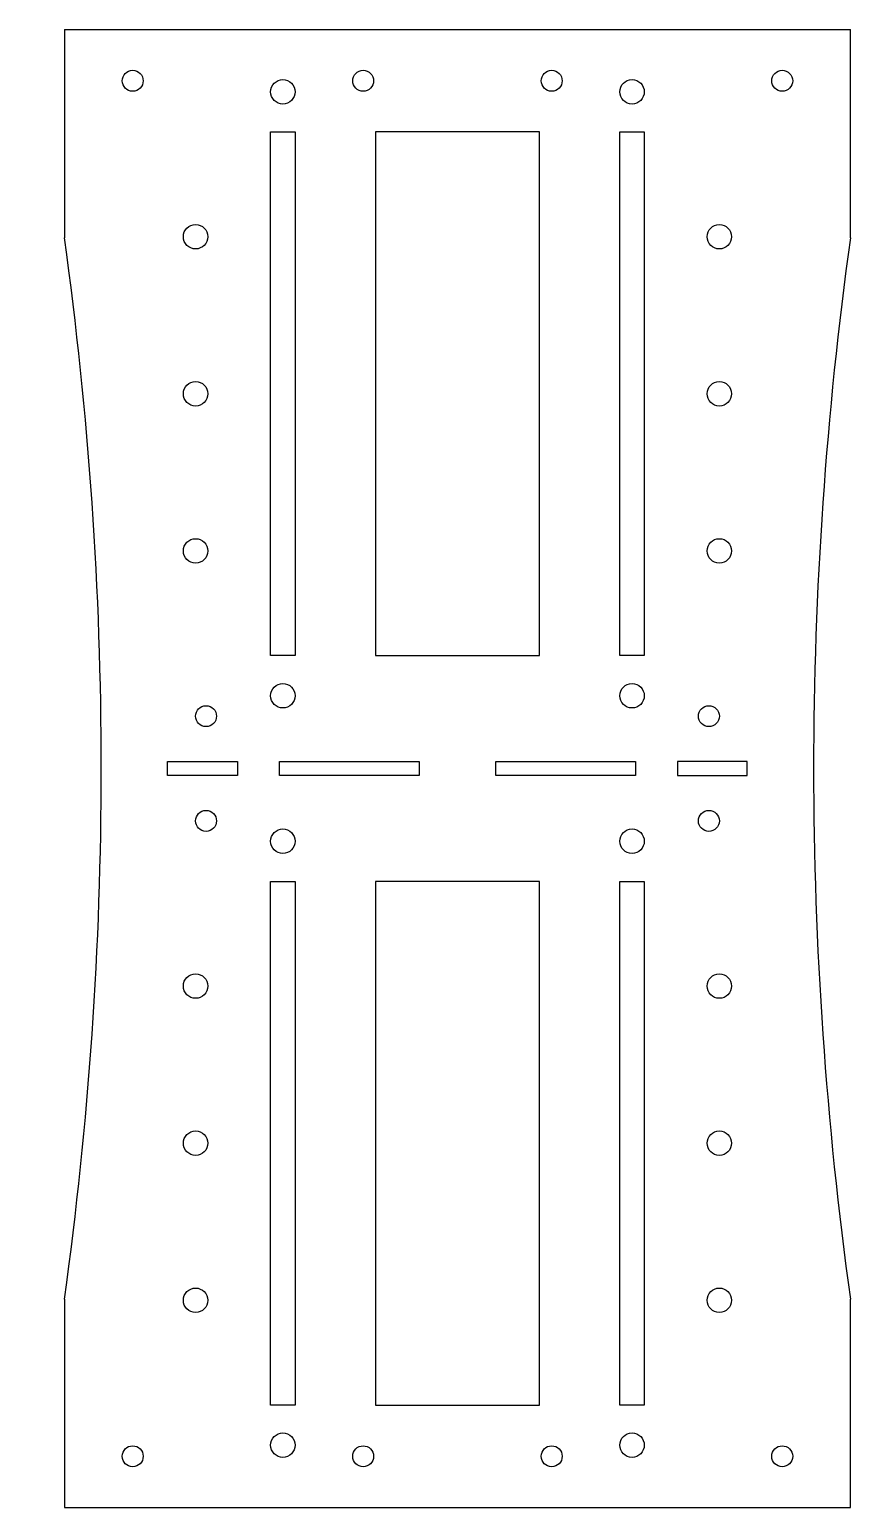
# Model space of a CAD drawing. Header units: inches. Extents: x 0 to 118, y 0 to 212.
import ezdxf

# ---------------------------------------------------------------- set-up
doc = ezdxf.new("R2010")
doc.units = ezdxf.units.IN
doc.header["$MEASUREMENT"] = 0
doc.layers.add('Attachment Grooves', color=2, linetype='Continuous', plot=False)
doc.layers.add('Support Holes', color=6, linetype='Continuous', plot=False)
doc.layers.add('Attachment Holes', color=1, linetype='Continuous')
doc.layers.add('Outline Cuts', color=5, linetype='Continuous')

msp = doc.modelspace()

# ---------------------------------------------------------------- linework, layer by layer
msp.add_circle((0, 0), 0)
at = {"layer": 'Attachment Grooves'}
for points in [[(34.52, 122), (34.52, 197), (38.02, 197), (38.02, 122)], [(49.52, 197), (49.52, 122), (73.02, 122), (73.02, 197)], [(84.52, 122), (84.52, 197), (88.02, 197), (88.02, 122)], [(34.52, 14.67), (34.52, 89.67), (38.02, 89.67), (38.02, 14.67)], [(49.52, 89.67), (49.52, 14.67), (73.02, 14.67), (73.02, 89.67)], [(84.52, 14.67), (84.52, 89.67), (88.02, 89.67), (88.02, 14.67)]]:
    msp.add_lwpolyline(points, close=True, dxfattribs=at)
at = {"layer": 'Attachment Holes'}
for centre in [(36.27, 202.75), (86.27, 202.75), (23.77, 182), (98.77, 182), (23.77, 159.5), (98.77, 159.5), (23.77, 137), (98.77, 137), (36.27, 116.25), (86.27, 116.25), (36.27, 95.42), (86.27, 95.42), (23.77, 74.67), (98.77, 74.67), (23.77, 52.17), (98.77, 52.17), (23.77, 29.67), (98.77, 29.67), (36.27, 8.92), (86.27, 8.92)]:
    msp.add_circle(centre, 1.75, dxfattribs=at)
at = {"layer": 'Outline Cuts'}
for p, q in [((5, 211.67), (117.54, 211.67)), ((5, 0), (117.54, 0))]:
    msp.add_line(p, q, dxfattribs=at)
for points in [[(5, 211.67), (5, 181.82)], [(117.54, 181.82), (117.54, 211.67)], [(5, 29.85), (5, 0)], [(117.54, 0), (117.54, 29.85)]]:
    msp.add_lwpolyline(points, dxfattribs=at)
for points in [[(5, 29.85, 0.069359), (5, 181.82, 0.013747)], [(117.54, 181.82, 0.069359), (117.54, 29.85, 0.013747)]]:
    msp.add_lwpolyline(points, format="xyb", dxfattribs=at)
for points in [[(19.77, 104.83), (19.77, 106.83), (29.77, 106.83), (29.77, 104.83)], [(35.77, 104.83), (35.77, 106.83), (55.77, 106.83), (55.77, 104.83)], [(66.77, 104.83), (66.77, 106.83), (86.77, 106.83), (86.77, 104.83)], [(102.77, 104.83), (102.77, 106.83), (92.77, 106.83), (92.77, 104.83)]]:
    msp.add_lwpolyline(points, close=True, dxfattribs=at)
at = {"layer": 'Support Holes'}
for centre in [(14.77, 204.33), (47.77, 204.33), (74.77, 204.33), (107.77, 204.33), (25.27, 113.33), (97.27, 113.33), (25.27, 98.33), (97.27, 98.33), (14.77, 7.33), (47.77, 7.33), (74.77, 7.33), (107.77, 7.33)]:
    msp.add_circle(centre, 1.5, dxfattribs=at)

doc.saveas('drawing.dxf')
